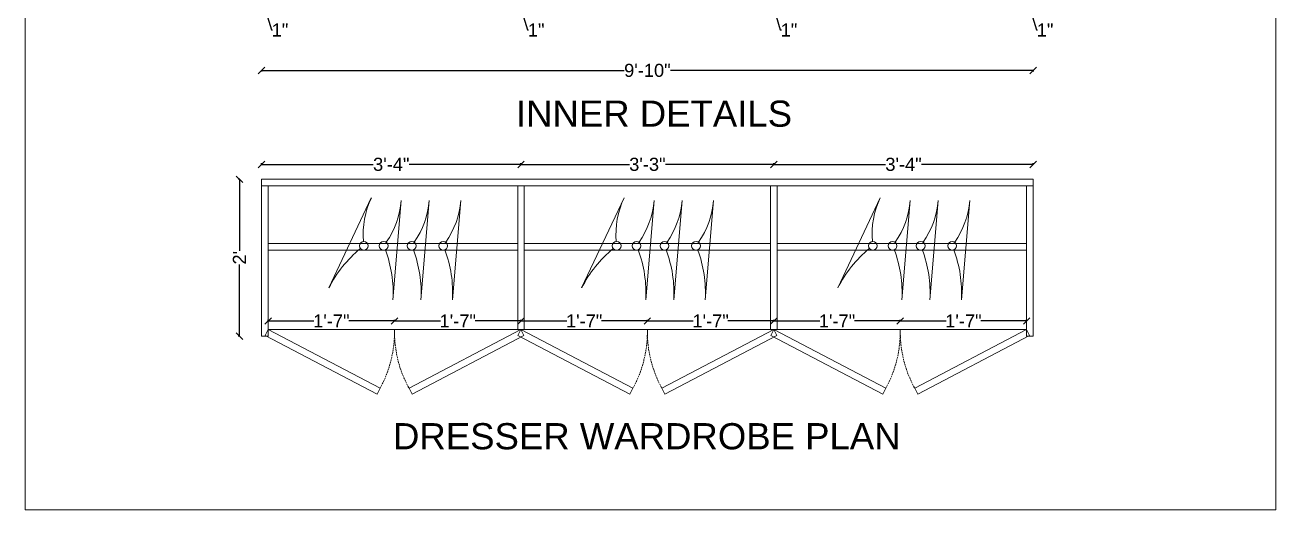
# Model space of a CAD drawing. Header units: inches. Extents: x 15448 to 46480, y -8154 to 0.
# Drawn here: x 17586.8 to 17778.1, y -3929.4 to -3855.1 of the extents above; entities that cross this region are included whole.
import ezdxf

# ---------------------------------------------------------------- set-up
doc = ezdxf.new("R2010")
doc.units = ezdxf.units.IN
doc.header["$MEASUREMENT"] = 0
doc.linetypes.add('DASHED2', pattern=[0.375, 0.25, -0.125])
doc.layers.add('Furniture', color=251, linetype='Continuous', lineweight=18)
doc.styles.add('b.k', font='verdana.ttf')
doc.styles.get("Standard").update_dxf_attribs({"font": 'arial.ttf'})
doc.dimstyles.new('STANDARD$0', dxfattribs={"dimscale": 0, "dimtxt": 6, "dimasz": 3, "dimexe": 2, "dimexo": 2, "dimgap": 0, "dimtad": 0, "dimtih": 1, "dimtoh": 1, "dimdec": 1, "dimzin": 0, "dimdsep": 46, "dimlunit": 4, "dimtxsty": 'b.k', "dimcen": 2.5, "dimclrd": 256, "dimclre": 256, "dimclrt": 256, "dimadec": 0, "dimazin": 0, "dimtfac": 1, "dimtdec": 1, "dimtofl": 0, "dimtmove": 2, "dimatfit": 2, "dimfxl": 1, "dimfrac": 2, "dimtolj": 1, "dimtzin": 0, "dimlwd": 9, "dimlwe": 9, "dimarcsym": 0})

# ---------------------------------------------------------------- blocks, each defined once
blk = doc.blocks.new('_Oblique')
at = {"color": 0, "linetype": 'ByBlock', "lineweight": -2}
blk.add_line((-0.5, -0.5), (0.5, 0.5), dxfattribs=at)
blk = doc.blocks.new('*D104')
at = {"color": 1, "lineweight": -2, "transparency": 16777216}
for p, q in [((17623, -3852.52), (17623, -3852.74)), ((17623, -3852.56), (17624, -3852.56)), ((17623.5, -3852.56), (17624.5, -3855.89)), ((17624, -3852.52), (17624, -3852.74)), ((17624.5, -3855.89), (17624.68, -3855.89))]:
    blk.add_line(p, q, dxfattribs=at)
at = {"layer": 'Defpoints', "color": 0, "transparency": 16777216}
for p in [(17623, -3848.79), (17624, -3848.79), (17624, -3852.56)]:
    blk.add_point(p, dxfattribs=at)
at = {"color": 1, "lineweight": -2, "transparency": 16777216, "rotation": 180}
blk.add_blockref('_Oblique', (17623, -3852.56), dxfattribs=at)
at = {"color": 1, "lineweight": -2, "transparency": 16777216}
blk.add_blockref('_Oblique', (17624, -3852.56), dxfattribs=at)
at = {"color": 1, "lineweight": 5, "transparency": 16777216, "insert": (17625.82, -3855.89), "char_height": 2, "attachment_point": 5}
blk.add_mtext('\\A1;1"', dxfattribs=at)
blk = doc.blocks.new('*D106')
at = {"color": 1, "lineweight": -2, "transparency": 16777216}
for p, q in [((17662.17, -3852.52), (17662.17, -3852.74)), ((17662.17, -3852.56), (17663.17, -3852.56)), ((17662.67, -3852.56), (17663.66, -3855.89)), ((17663.17, -3852.52), (17663.17, -3852.74)), ((17663.66, -3855.89), (17663.84, -3855.89))]:
    blk.add_line(p, q, dxfattribs=at)
at = {"layer": 'Defpoints', "color": 0, "transparency": 16777216}
for p in [(17662.17, -3848.79), (17663.17, -3848.79), (17663.17, -3852.56)]:
    blk.add_point(p, dxfattribs=at)
at = {"color": 1, "lineweight": -2, "transparency": 16777216, "rotation": 180}
blk.add_blockref('_Oblique', (17662.17, -3852.56), dxfattribs=at)
at = {"color": 1, "lineweight": -2, "transparency": 16777216}
blk.add_blockref('_Oblique', (17663.17, -3852.56), dxfattribs=at)
at = {"color": 1, "lineweight": 5, "transparency": 16777216, "insert": (17664.99, -3855.89), "char_height": 2, "attachment_point": 5}
blk.add_mtext('\\A1;1"', dxfattribs=at)
blk = doc.blocks.new('*D108')
at = {"color": 1, "lineweight": -2, "transparency": 16777216}
for p, q in [((17700.83, -3852.52), (17700.83, -3852.74)), ((17700.83, -3852.56), (17701.83, -3852.56)), ((17701.33, -3852.56), (17702.33, -3855.89)), ((17701.83, -3852.52), (17701.83, -3852.74)), ((17702.33, -3855.89), (17702.51, -3855.89))]:
    blk.add_line(p, q, dxfattribs=at)
at = {"layer": 'Defpoints', "color": 0, "transparency": 16777216}
for p in [(17700.83, -3848.79), (17701.83, -3848.79), (17701.83, -3852.56)]:
    blk.add_point(p, dxfattribs=at)
at = {"color": 1, "lineweight": -2, "transparency": 16777216, "rotation": 180}
blk.add_blockref('_Oblique', (17700.83, -3852.56), dxfattribs=at)
at = {"color": 1, "lineweight": -2, "transparency": 16777216}
blk.add_blockref('_Oblique', (17701.83, -3852.56), dxfattribs=at)
at = {"color": 1, "lineweight": 5, "transparency": 16777216, "insert": (17703.66, -3855.89), "char_height": 2, "attachment_point": 5}
blk.add_mtext('\\A1;1"', dxfattribs=at)
blk = doc.blocks.new('*D110')
at = {"color": 1, "lineweight": -2, "transparency": 16777216}
for p, q in [((17740, -3852.52), (17740, -3852.74)), ((17740, -3852.56), (17741, -3852.56)), ((17740.5, -3852.56), (17741.5, -3855.89)), ((17741, -3852.52), (17741, -3852.74)), ((17741.5, -3855.89), (17741.68, -3855.89))]:
    blk.add_line(p, q, dxfattribs=at)
at = {"layer": 'Defpoints', "color": 0, "transparency": 16777216}
for p in [(17740, -3848.79), (17741, -3850.79), (17741, -3852.56)]:
    blk.add_point(p, dxfattribs=at)
at = {"color": 1, "lineweight": -2, "transparency": 16777216, "rotation": 180}
blk.add_blockref('_Oblique', (17740, -3852.56), dxfattribs=at)
at = {"color": 1, "lineweight": -2, "transparency": 16777216}
blk.add_blockref('_Oblique', (17741, -3852.56), dxfattribs=at)
at = {"color": 1, "lineweight": 5, "transparency": 16777216, "insert": (17742.82, -3855.89), "char_height": 2, "attachment_point": 5}
blk.add_mtext('\\A1;1"', dxfattribs=at)
blk = doc.blocks.new('*D116')
at = {"color": 1, "lineweight": -2, "transparency": 16777216}
for p, q in [((17623, -3862.04), (17623, -3862.26)), ((17623, -3862.08), (17678.47, -3862.08)), ((17741, -3862.08), (17685.53, -3862.08)), ((17741, -3862.04), (17741, -3862.26))]:
    blk.add_line(p, q, dxfattribs=at)
at = {"layer": 'Defpoints', "color": 0, "transparency": 16777216}
for p in [(17623, -3850.79), (17741, -3850.79), (17741, -3862.08)]:
    blk.add_point(p, dxfattribs=at)
at = {"color": 1, "lineweight": -2, "transparency": 16777216, "rotation": 180}
blk.add_blockref('_Oblique', (17623, -3862.08), dxfattribs=at)
at = {"color": 1, "lineweight": -2, "transparency": 16777216}
blk.add_blockref('_Oblique', (17741, -3862.08), dxfattribs=at)
at = {"color": 1, "lineweight": 5, "transparency": 16777216, "insert": (17682, -3862.08), "char_height": 2, "attachment_point": 5}
blk.add_mtext('\\A1;9\'-10"', dxfattribs=at)
blk = doc.blocks.new('SHS')
at = {"layer": 'Furniture', "color": 133, "lineweight": 5, "true_color": 0x84cdcc}
for p, q in [((16865.55, -2625.54), (16859.06, -2639.35)), ((16870.14, -2625.95), (16868.85, -2641.16)), ((16874.42, -2625.95), (16873.13, -2641.16)), ((16879.24, -2625.95), (16877.96, -2641.16))]:
    blk.add_line(p, q, dxfattribs=at)
for centre in [(16864.41, -2632.91), (16867.44, -2632.91), (16871.73, -2632.91), (16876.55, -2632.91)]:
    blk.add_circle(centre, 0.673, dxfattribs=at)
for centre, radius, start, end in [((16877.49, -2631.17), 13.19, 154.7514, 184.6513), ((16856.99, -2624.86), 13.19, 325.3487, 355.2486), ((16861.27, -2624.86), 13.19, 325.3487, 355.2486), ((16866.09, -2624.86), 13.19, 325.3487, 355.2486), ((16875.7, -2647.71), 18.62, 129.3984, 153.3097), ((16850.27, -2640.08), 18.62, 356.6903, 20.6016), ((16854.55, -2640.08), 18.62, 356.6903, 20.6016), ((16859.37, -2640.08), 18.62, 356.6903, 20.6016)]:
    blk.add_arc(centre, radius, start, end, dxfattribs=at)
blk = doc.blocks.new('*D117')
at = {"color": 1, "lineweight": -2, "transparency": 16777216}
for p, q in [((17619.65, -3878.74), (17619.43, -3878.74)), ((17619.61, -3878.74), (17619.61, -3889.71)), ((17619.61, -3902.74), (17619.61, -3891.77)), ((17619.65, -3902.74), (17619.43, -3902.74))]:
    blk.add_line(p, q, dxfattribs=at)
at = {"layer": 'Defpoints', "color": 0, "transparency": 16777216}
for p in [(17619.61, -3878.74), (17623, -3878.74), (17623, -3902.74)]:
    blk.add_point(p, dxfattribs=at)
at = {"color": 1, "lineweight": -2, "transparency": 16777216}
for p, rotation in [((17619.61, -3878.74), 90), ((17619.61, -3902.74), 270)]:
    blk.add_blockref('_Oblique', p, dxfattribs=dict(at, rotation=rotation))
at = {"color": 1, "lineweight": 5, "transparency": 16777216, "insert": (17619.61, -3890.74), "char_height": 2, "attachment_point": 5, "rotation": 90}
blk.add_mtext("\\A1;2'", dxfattribs=at)
blk = doc.blocks.new('*D118')
at = {"color": 1, "lineweight": -2, "transparency": 16777216}
for p, q in [((17623, -3876.5), (17623, -3876.28)), ((17623, -3876.46), (17640.09, -3876.46)), ((17662.67, -3876.46), (17645.58, -3876.46)), ((17662.67, -3876.5), (17662.67, -3876.28))]:
    blk.add_line(p, q, dxfattribs=at)
at = {"layer": 'Defpoints', "color": 0, "transparency": 16777216}
for p in [(17662.67, -3876.46), (17623, -3878.74), (17662.67, -3878.74)]:
    blk.add_point(p, dxfattribs=at)
at = {"color": 1, "lineweight": -2, "transparency": 16777216, "rotation": 180}
blk.add_blockref('_Oblique', (17623, -3876.46), dxfattribs=at)
at = {"color": 1, "lineweight": -2, "transparency": 16777216}
blk.add_blockref('_Oblique', (17662.67, -3876.46), dxfattribs=at)
at = {"color": 1, "lineweight": 5, "transparency": 16777216, "insert": (17642.83, -3876.46), "char_height": 2, "attachment_point": 5}
blk.add_mtext('\\A1;3\'-4"', dxfattribs=at)
blk = doc.blocks.new('*D119')
at = {"color": 1, "lineweight": -2, "transparency": 16777216}
for p, q in [((17662.67, -3876.5), (17662.67, -3876.28)), ((17662.67, -3876.46), (17679.25, -3876.46)), ((17701.33, -3876.46), (17684.75, -3876.46)), ((17701.33, -3876.5), (17701.33, -3876.28))]:
    blk.add_line(p, q, dxfattribs=at)
at = {"layer": 'Defpoints', "color": 0, "transparency": 16777216}
for p in [(17701.33, -3876.46), (17662.67, -3878.74), (17701.33, -3878.74)]:
    blk.add_point(p, dxfattribs=at)
at = {"color": 1, "lineweight": -2, "transparency": 16777216, "rotation": 180}
blk.add_blockref('_Oblique', (17662.67, -3876.46), dxfattribs=at)
at = {"color": 1, "lineweight": -2, "transparency": 16777216}
blk.add_blockref('_Oblique', (17701.33, -3876.46), dxfattribs=at)
at = {"color": 1, "lineweight": 5, "transparency": 16777216, "insert": (17682, -3876.46), "char_height": 2, "attachment_point": 5}
blk.add_mtext('\\A1;3\'-3"', dxfattribs=at)
blk = doc.blocks.new('*D120')
at = {"color": 1, "lineweight": -2, "transparency": 16777216}
for p, q in [((17701.33, -3876.5), (17701.33, -3876.28)), ((17701.33, -3876.46), (17718.42, -3876.46)), ((17741, -3876.46), (17723.91, -3876.46)), ((17741, -3876.5), (17741, -3876.28))]:
    blk.add_line(p, q, dxfattribs=at)
at = {"layer": 'Defpoints', "color": 0, "transparency": 16777216}
for p in [(17741, -3876.46), (17701.33, -3878.74), (17741, -3878.74)]:
    blk.add_point(p, dxfattribs=at)
at = {"color": 1, "lineweight": -2, "transparency": 16777216, "rotation": 180}
blk.add_blockref('_Oblique', (17701.33, -3876.46), dxfattribs=at)
at = {"color": 1, "lineweight": -2, "transparency": 16777216}
blk.add_blockref('_Oblique', (17741, -3876.46), dxfattribs=at)
at = {"color": 1, "lineweight": 5, "transparency": 16777216, "insert": (17721.17, -3876.46), "char_height": 2, "attachment_point": 5}
blk.add_mtext('\\A1;3\'-4"', dxfattribs=at)
blk = doc.blocks.new('*D121')
at = {"color": 1, "lineweight": -2, "transparency": 16777216}
for p, q in [((17624, -3900.46), (17624, -3900.24)), ((17624, -3900.42), (17631.01, -3900.42)), ((17643.33, -3900.42), (17636.32, -3900.42)), ((17643.33, -3900.46), (17643.33, -3900.24))]:
    blk.add_line(p, q, dxfattribs=at)
at = {"layer": 'Defpoints', "color": 0, "transparency": 16777216}
for p in [(17624, -3900.42), (17624, -3901.74), (17643.33, -3901.74)]:
    blk.add_point(p, dxfattribs=at)
at = {"color": 1, "lineweight": -2, "transparency": 16777216, "rotation": 180}
blk.add_blockref('_Oblique', (17624, -3900.42), dxfattribs=at)
at = {"color": 1, "lineweight": -2, "transparency": 16777216}
blk.add_blockref('_Oblique', (17643.33, -3900.42), dxfattribs=at)
at = {"color": 1, "lineweight": 5, "transparency": 16777216, "insert": (17633.67, -3900.42), "char_height": 2, "attachment_point": 5}
blk.add_mtext('\\A1;1\'-7"', dxfattribs=at)
blk = doc.blocks.new('*D122')
at = {"color": 1, "lineweight": -2, "transparency": 16777216}
for p, q in [((17643.33, -3900.46), (17643.33, -3900.24)), ((17643.33, -3900.42), (17650.35, -3900.42)), ((17662.67, -3900.42), (17655.65, -3900.42)), ((17662.67, -3900.46), (17662.67, -3900.24))]:
    blk.add_line(p, q, dxfattribs=at)
at = {"layer": 'Defpoints', "color": 0, "transparency": 16777216}
for p in [(17662.67, -3900.42), (17643.33, -3901.74), (17662.67, -3901.74)]:
    blk.add_point(p, dxfattribs=at)
at = {"color": 1, "lineweight": -2, "transparency": 16777216, "rotation": 180}
blk.add_blockref('_Oblique', (17643.33, -3900.42), dxfattribs=at)
at = {"color": 1, "lineweight": -2, "transparency": 16777216}
blk.add_blockref('_Oblique', (17662.67, -3900.42), dxfattribs=at)
at = {"color": 1, "lineweight": 5, "transparency": 16777216, "insert": (17653, -3900.42), "char_height": 2, "attachment_point": 5}
blk.add_mtext('\\A1;1\'-7"', dxfattribs=at)
blk = doc.blocks.new('*D123')
at = {"color": 1, "lineweight": -2, "transparency": 16777216}
for p, q in [((17662.67, -3900.46), (17662.67, -3900.24)), ((17662.67, -3900.42), (17669.68, -3900.42)), ((17682, -3900.42), (17674.99, -3900.42)), ((17682, -3900.46), (17682, -3900.24))]:
    blk.add_line(p, q, dxfattribs=at)
at = {"layer": 'Defpoints', "color": 0, "transparency": 16777216}
for p in [(17682, -3900.42), (17662.67, -3901.74), (17682, -3901.74)]:
    blk.add_point(p, dxfattribs=at)
at = {"color": 1, "lineweight": -2, "transparency": 16777216, "rotation": 180}
blk.add_blockref('_Oblique', (17662.67, -3900.42), dxfattribs=at)
at = {"color": 1, "lineweight": -2, "transparency": 16777216}
blk.add_blockref('_Oblique', (17682, -3900.42), dxfattribs=at)
at = {"color": 1, "lineweight": 5, "transparency": 16777216, "insert": (17672.33, -3900.42), "char_height": 2, "attachment_point": 5}
blk.add_mtext('\\A1;1\'-7"', dxfattribs=at)
blk = doc.blocks.new('*D124')
at = {"color": 1, "lineweight": -2, "transparency": 16777216}
for p, q in [((17682, -3900.46), (17682, -3900.24)), ((17682, -3900.42), (17689.01, -3900.42)), ((17701.33, -3900.42), (17694.32, -3900.42)), ((17701.33, -3900.46), (17701.33, -3900.24))]:
    blk.add_line(p, q, dxfattribs=at)
at = {"layer": 'Defpoints', "color": 0, "transparency": 16777216}
for p in [(17701.33, -3900.42), (17682, -3901.74), (17701.33, -3901.74)]:
    blk.add_point(p, dxfattribs=at)
at = {"color": 1, "lineweight": -2, "transparency": 16777216, "rotation": 180}
blk.add_blockref('_Oblique', (17682, -3900.42), dxfattribs=at)
at = {"color": 1, "lineweight": -2, "transparency": 16777216}
blk.add_blockref('_Oblique', (17701.33, -3900.42), dxfattribs=at)
at = {"color": 1, "lineweight": 5, "transparency": 16777216, "insert": (17691.67, -3900.42), "char_height": 2, "attachment_point": 5}
blk.add_mtext('\\A1;1\'-7"', dxfattribs=at)
blk = doc.blocks.new('*D125')
at = {"color": 1, "lineweight": -2, "transparency": 16777216}
for p, q in [((17701.33, -3900.46), (17701.33, -3900.24)), ((17701.33, -3900.42), (17708.35, -3900.42)), ((17720.67, -3900.42), (17713.65, -3900.42)), ((17720.67, -3900.46), (17720.67, -3900.24))]:
    blk.add_line(p, q, dxfattribs=at)
at = {"layer": 'Defpoints', "color": 0, "transparency": 16777216}
for p in [(17720.67, -3900.42), (17701.33, -3901.74), (17720.67, -3901.74)]:
    blk.add_point(p, dxfattribs=at)
at = {"color": 1, "lineweight": -2, "transparency": 16777216, "rotation": 180}
blk.add_blockref('_Oblique', (17701.33, -3900.42), dxfattribs=at)
at = {"color": 1, "lineweight": -2, "transparency": 16777216}
blk.add_blockref('_Oblique', (17720.67, -3900.42), dxfattribs=at)
at = {"color": 1, "lineweight": 5, "transparency": 16777216, "insert": (17711, -3900.42), "char_height": 2, "attachment_point": 5}
blk.add_mtext('\\A1;1\'-7"', dxfattribs=at)
blk = doc.blocks.new('*D126')
at = {"color": 1, "lineweight": -2, "transparency": 16777216}
for p, q in [((17720.67, -3900.46), (17720.67, -3900.24)), ((17720.67, -3900.42), (17727.68, -3900.42)), ((17740, -3900.42), (17732.99, -3900.42)), ((17740, -3900.46), (17740, -3900.24))]:
    blk.add_line(p, q, dxfattribs=at)
at = {"layer": 'Defpoints', "color": 0, "transparency": 16777216}
for p in [(17740, -3900.42), (17720.67, -3901.74), (17740, -3901.74)]:
    blk.add_point(p, dxfattribs=at)
at = {"color": 1, "lineweight": -2, "transparency": 16777216, "rotation": 180}
blk.add_blockref('_Oblique', (17720.67, -3900.42), dxfattribs=at)
at = {"color": 1, "lineweight": -2, "transparency": 16777216}
blk.add_blockref('_Oblique', (17740, -3900.42), dxfattribs=at)
at = {"color": 1, "lineweight": 5, "transparency": 16777216, "insert": (17730.33, -3900.42), "char_height": 2, "attachment_point": 5}
blk.add_mtext('\\A1;1\'-7"', dxfattribs=at)

msp = doc.modelspace()

# ---------------------------------------------------------------- linework, layer by layer
at = {"lineweight": 5}
for p, q in [((17623, -3902.74), (17623, -3878.74)), ((17623, -3878.74), (17741, -3878.74)), ((17741, -3878.74), (17741, -3902.74)), ((17623, -3879.74), (17741, -3879.74)), ((17624, -3902.74), (17624, -3879.74)), ((17662.17, -3901.74), (17662.17, -3879.74)), ((17663.17, -3901.74), (17663.17, -3879.74)), ((17700.83, -3901.74), (17700.83, -3879.74)), ((17701.83, -3901.74), (17701.83, -3879.74)), ((17740, -3879.74), (17740, -3902.74)), ((17624, -3901.74), (17740, -3901.74)), ((17623, -3902.74), (17624, -3902.74)), ((17740, -3902.74), (17741, -3902.74))]:
    msp.add_line(p, q, dxfattribs=at)
at = {"color": 9, "lineweight": 5, "true_color": 0xc7c8ca}
for p, q in [((17662.17, -3888.56), (17624, -3888.56)), ((17700.83, -3888.56), (17663.17, -3888.56)), ((17740, -3888.56), (17701.83, -3888.56)), ((17662.17, -3889.56), (17624, -3889.56)), ((17700.83, -3889.56), (17663.17, -3889.56)), ((17740, -3889.56), (17701.83, -3889.56))]:
    msp.add_line(p, q, dxfattribs=at)
at = {"lineweight": 5}
for points in [[(17586.82, -3710.43), (17778.13, -3710.43), (17778.13, -3929.35), (17586.82, -3929.35)], [(17641.12, -3910.72), (17624, -3901.74), (17623.54, -3902.63), (17640.66, -3911.61)], [(17645.55, -3910.72), (17662.67, -3901.74), (17663.13, -3902.63), (17646.01, -3911.61)], [(17679.79, -3910.72), (17662.67, -3901.74), (17662.2, -3902.63), (17679.32, -3911.61)], [(17684.21, -3910.72), (17701.33, -3901.74), (17701.8, -3902.63), (17684.68, -3911.61)], [(17718.45, -3910.72), (17701.33, -3901.74), (17700.87, -3902.63), (17717.99, -3911.61)], [(17722.88, -3910.72), (17740, -3901.74), (17740.46, -3902.63), (17723.34, -3911.61)]]:
    msp.add_lwpolyline(points, close=True, dxfattribs=at)
at = {"linetype": 'DASHED2', "lineweight": 5}
for centre, start, end in [((17625.44, -3902.1), 331.1801, 1.1387), ((17661.22, -3902.1), 178.8613, 208.8199), ((17664.11, -3902.1), 331.1801, 1.1387), ((17699.89, -3902.1), 178.8613, 208.8199), ((17702.78, -3902.1), 331.1801, 1.1387), ((17738.56, -3902.1), 178.8613, 208.8199)]:
    msp.add_arc(centre, 17.89, start, end, dxfattribs=at)
at = {"lineweight": 5}
for p in [(17643.33, -3901.74), (17662.67, -3901.74), (17682, -3901.74), (17701.33, -3901.74), (17720.67, -3901.74)]:
    msp.add_point(p, dxfattribs=at)

# ---------------------------------------------------------------- block references
for p in [(774.23, -1256.02), (812.89, -1256.02), (852.06, -1256.02)]:
    msp.add_blockref('SHS', p, dxfattribs=at)

# ---------------------------------------------------------------- texts
at = {"color": 18, "lineweight": 5, "true_color": 0x000000, "char_height": 4, "attachment_point": 1}
for s, width, insert in [('\\pxqc; INNER DETAILS', 56.3124, (17654.08, -3866.69)), ('\\pxqc;DRESSER WARDROBE PLAN', 77.3827, (17643.22, -3916.06))]:
    msp.add_mtext_dynamic_manual_height_columns(s, width=width, gutter_width=18.23, heights=[0], dxfattribs=dict(at, insert=insert))

# ---------------------------------------------------------------- dimensions: what is measured, and where the dimension line sits
at = {"lineweight": 5}
for base, p1, p2, picture, middle in [((17624, -3852.56), (17623, -3848.79), (17624, -3848.79), '*D104', (17624.77, -3855.89)), ((17663.17, -3852.56), (17662.17, -3848.79), (17663.17, -3848.79), '*D106', (17663.93, -3855.89)), ((17701.83, -3852.56), (17700.83, -3848.79), (17701.83, -3848.79), '*D108', (17702.6, -3855.89)), ((17741, -3852.56), (17740, -3848.79), (17741, -3850.79), '*D110', (17741.77, -3855.89)), ((17741, -3862.08), (17623, -3850.79), (17741, -3850.79), '*D116', (17682, -3862.08)), ((17662.67, -3876.46), (17623, -3878.74), (17662.67, -3878.74), '*D118', (17642.83, -3876.46)), ((17701.33, -3876.46), (17662.67, -3878.74), (17701.33, -3878.74), '*D119', (17682, -3876.46)), ((17741, -3876.46), (17701.33, -3878.74), (17741, -3878.74), '*D120', (17721.17, -3876.46)), ((17624, -3900.42), (17643.33, -3901.74), (17624, -3901.74), '*D121', (17633.67, -3900.42)), ((17662.67, -3900.42), (17643.33, -3901.74), (17662.67, -3901.74), '*D122', (17653, -3900.42)), ((17682, -3900.42), (17662.67, -3901.74), (17682, -3901.74), '*D123', (17672.33, -3900.42)), ((17701.33, -3900.42), (17682, -3901.74), (17701.33, -3901.74), '*D124', (17691.67, -3900.42)), ((17720.67, -3900.42), (17701.33, -3901.74), (17720.67, -3901.74), '*D125', (17711, -3900.42)), ((17740, -3900.42), (17720.67, -3901.74), (17740, -3901.74), '*D126', (17730.33, -3900.42))]:
    dim = msp.add_linear_dim(base=base, p1=p1, p2=p2, dimstyle='STANDARD$0', override={"dimscale": 1, "dimtxt": 2, "dimasz": 1, "dimexe": 0.18, "dimexo": 0.0625, "dimgap": 0.09, "dimtih": 0, "dimtoh": 0, "dimdec": 0, "dimtxsty": 'Standard', "dimblk": 'Oblique', "dimcen": 0.09, "dimclrd": 1, "dimclre": 1, "dimclrt": 1, "dimtdec": 0, "dimtmove": 1, "dimatfit": 3, "dimldrblk": 'Oblique', "dimfxl": 0.03937, "dimfxlon": 1, "dimfrac": 0, "dimlwd": 65534, "dimlwe": 65534, "dimarcsym": 1}, dxfattribs=at)
    dim.commit()
    dim.dimension.update_dxf_attribs({"geometry": picture, "text_midpoint": middle})
dim = msp.add_linear_dim(base=(17619.61, -3878.74), p1=(17623, -3902.74), p2=(17623, -3878.74), angle=90, dimstyle='STANDARD$0', override={"dimscale": 1, "dimtxt": 2, "dimasz": 1, "dimexe": 0.18, "dimexo": 0.0625, "dimgap": 0.09, "dimtih": 0, "dimtoh": 0, "dimdec": 0, "dimtxsty": 'Standard', "dimblk": 'Oblique', "dimcen": 0.09, "dimclrd": 1, "dimclre": 1, "dimclrt": 1, "dimtdec": 0, "dimtmove": 1, "dimatfit": 3, "dimldrblk": 'Oblique', "dimfxl": 0.03937, "dimfxlon": 1, "dimfrac": 0, "dimlwd": 65534, "dimlwe": 65534, "dimarcsym": 1}, dxfattribs=at)
dim.commit()
dim.dimension.update_dxf_attribs({"geometry": '*D117', "text_midpoint": (17619.61, -3890.74)})

doc.saveas('drawing.dxf')
